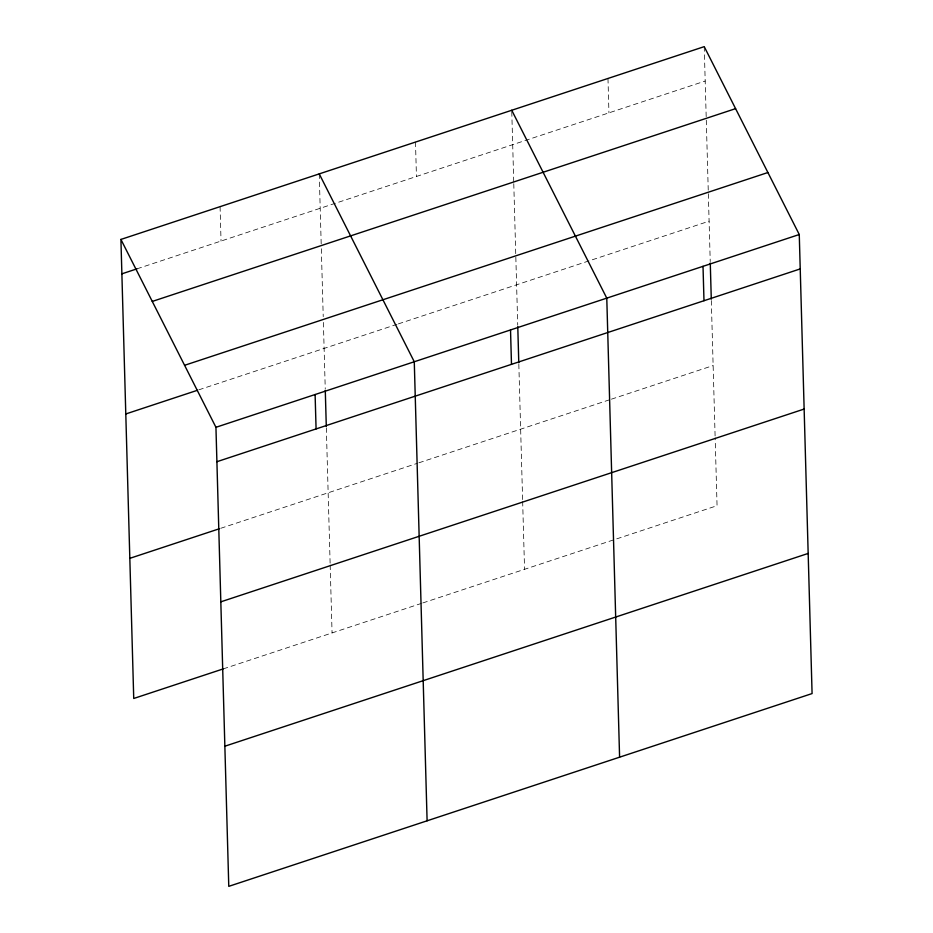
<?xml version="1.0" encoding="UTF-8"?>
<svg xmlns="http://www.w3.org/2000/svg" width="933" height="933" viewBox="0 0 933 933"><rect width="100%" height="100%" fill="white"/><g stroke="black" fill="none" stroke-linecap="round" stroke-linejoin="round"><path stroke-width="0.7" stroke-dasharray="4.67 3.5" d="M137.023 268.821L705.196 81.043M198.787 389.842L396.991 324.334M398.368 323.879L709.103 221.179M220.724 528.3L417.517 463.258M418.894 462.803L610.019 399.639M611.395 399.184L713.139 365.561M223.255 668.891L421.436 603.394M422.812 602.94L717.057 505.698L715.156 437.799M704.228 46.65L708.299 192.291M708.334 193.737L710.235 261.613M711.319 300.589L715.11 436.352M607.978 78.454L608.946 112.858M511.774 111.703L513.745 182.227M513.78 183.673L517.733 325.232M518.83 364.208L522.62 499.971M522.655 501.418L524.556 569.317M415.488 142.073L416.445 176.477M319.238 173.888L321.29 247.292M321.325 248.738L323.226 316.637M323.389 322.41L325.244 388.839M326.328 427.827L330.13 563.59M330.165 565.036L332.066 632.936M220.071 206.659L221.039 241.052"/><path stroke-width="1.4" d="M120.917 239.431L704.228 46.65L799.266 234.521L812.083 693.569L228.772 886.35L215.943 427.302L120.917 239.431L133.734 698.479L223.255 668.891M121.873 273.836L137.023 268.821M152.277 301.429L735.589 108.648M184.582 365.304L767.906 172.523M125.792 413.96L197.399 390.297M215.943 427.302L799.266 234.521M216.911 461.707L800.222 268.914M129.815 558.342L219.348 528.754M220.818 601.832L804.141 409.051M224.853 746.213L808.176 553.432M511.739 110.269L606.777 298.14L619.594 757.188M319.238 173.888L414.275 361.759L427.104 820.807M710.27 263.048L711.284 299.143M703.015 266.325L703.983 300.729M517.78 326.667L518.783 362.762M510.526 329.944L511.482 364.348M325.279 390.286L326.293 426.381M315.109 394.531L316.077 428.923"/></g></svg>
